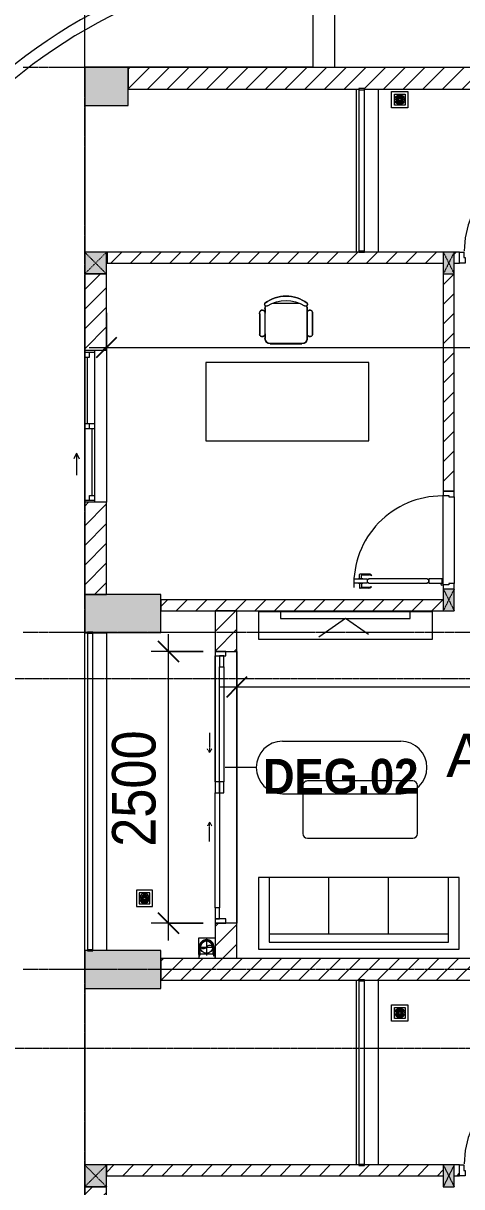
# Model space of a CAD drawing. Header units: millimetres. Extents: x 962 to 241049, y -15958 to 84407.
# Drawn here: x 96266 to 100302, y 67937 to 78644 of the extents above; entities that cross this region are included whole.
import ezdxf

# ---------------------------------------------------------------- set-up
doc = ezdxf.new("R2010")
doc.units = ezdxf.units.MM
for name, pattern in [('Dash', [6, 3, -3]), ('Dash Dot 3_16_', [7.9375, 4.7625, -1.5875, 0, -1.5875]), ('Grid Line', [22.225, 12.7, -3.175, 3.175, -3.175]), ('IMPORT-CENTER _3_', [10.16, 6.35, -1.27, 1.27, -1.27])]:
    doc.linetypes.add(name, pattern=pattern)
for name, color, linetype, lineweight in [('0-1', 7, 'Continuous', 5), ('A-ANNO-DIMS', 211, 'Continuous', 9), ('A-ANNO-DIMS-160', 211, 'Continuous', 9), ('A-AREA-IDEN', 2, 'Continuous', 9), ('A-DETL-GENF-1', 9, 'Continuous', 9), ('A-DOOR', 31, 'Continuous', 9), ('A-DOOR-1', 254, 'Continuous', 9), ('A-DOOR-2', 9, 'Continuous', 9), ('A-DOOR-FRAM', 31, 'Continuous', 9), ('A-DOOR-HDLN', 31, 'Dash', 9), ('A-DOOR-IDEN', 31, 'Continuous', 9), ('A-FLOR', 192, 'Continuous', 9), ('A-FLOR-1', 250, 'Continuous', 9), ('A-FLOR-2', 9, 'Continuous', 9), ('A-FLOR-HRAL', 11, 'Continuous', 9), ('A-FLOR-HRAL-1', 254, 'Continuous', 9), ('A-FLOR-HRAL-2', 9, 'Continuous', 9), ('A-GLAZ', 151, 'Continuous', 9), ('A-WALL', 113, 'Continuous', 9), ('A-WALL-1', 253, 'Continuous', 18), ('A-WALL-2', 9, 'Continuous', 9), ('A-WALL-3', 113, 'Continuous', 18), ('A-WALL-PATT-1', 10, 'Continuous', 9), ('A-WALL-PATT-2', 111, 'Continuous', 9), ('G-ANNO-SYMB-1', 111, 'Dash Dot 3_16_', 18), ('G-IMPT', 8, 'Continuous', 9), ('G-IMPT-2', 8, 'IMPORT-CENTER _3_', 9), ('I-FURN', 30, 'Continuous', 9), ('I-FURN-1', 254, 'Continuous', 9), ('M-EQPM', 50, 'Continuous', 9), ('S-COLS', 52, 'Continuous', 9), ('S-COLS-1', 52, 'Continuous', 5), ('S-COLS-2', 7, 'Continuous', 18), ('S-COLS-4', 254, 'Continuous', 9), ('S-COLS-5', 253, 'Continuous', 18), ('S-COLS-6', 52, 'Continuous', 18), ('S-COLS-7', 52, 'Dash', 9), ('S-COLS-HDLN', 52, 'Dash', 9), ('S-COLS-HDLN-1', 9, 'Dash', 9), ('S-GRID-1', 1, 'Grid Line', 9)]:
    doc.layers.add(name, color=color, linetype=linetype, lineweight=lineweight)
doc.styles.add('Arial_11', font='arial_0.ttf', dxfattribs={"height": 400})
doc.styles.add('Arial_B_5', font='arialbd_0.ttf', dxfattribs={"width": 0.9, "height": 320})
doc.styles.add('UTM Avo', font='UTM Avo.ttf', dxfattribs={"width": 0.9, "height": 400})
doc.dimstyles.new('1_Dim_chi_tiet_2_5', dxfattribs={"dimscale": 304.8, "dimtxt": 399.720379, "dimasz": 0.629921, "dimexe": 0.524934, "dimexo": 0.0625, "dimgap": 0.052493, "dimtad": 1, "dimdec": 0, "dimrnd": 5, "dimzin": 0, "dimdsep": 46, "dimtxsty": 'UTM Avo', "dimblk1": 'OBLIQUE', "dimblk2": 'OBLIQUE', "dimsah": 1, "dimcen": 0.09, "dimdle": 0.524934, "dimazin": 0, "dimtfac": 1, "dimtdec": 4, "dimtix": 1, "dimtmove": 0, "dimatfit": 3, "dimfxl": 1.049869, "dimfxlon": 1, "dimtvp": 1, "dimtolj": 1, "dimtzin": 0, "dimarcsym": 2})
doc.dimstyles.new('1_Dim_chi_tiet_2_5_1', dxfattribs={"dimscale": 304.8, "dimtxt": 399.720379, "dimasz": 0.629921, "dimexe": 0.524934, "dimexo": 0.0625, "dimgap": 0.052493, "dimtad": 1, "dimdec": 0, "dimrnd": 5, "dimzin": 0, "dimdsep": 46, "dimtxsty": 'UTM Avo', "dimblk1": 'OBLIQUE', "dimblk2": 'OBLIQUE', "dimsah": 1, "dimcen": 0.09, "dimdle": 0.524934, "dimazin": 0, "dimtfac": 1, "dimtdec": 4, "dimtix": 1, "dimtmove": 0, "dimatfit": 3, "dimfxl": 1.049869, "dimfxlon": 1, "dimtvp": 1, "dimtolj": 1, "dimtzin": 0, "dimarcsym": 2})
pattern_1 = [(45, (0, 0), (-90.50967, 90.50967), [])]
pattern_2 = [(45, (63179.03, 0), (-90.50967, 90.50967), [])]

# ---------------------------------------------------------------- blocks, each defined once
blk = doc.blocks.new('NCV_TKTC_KET CAU_rvt-1-TKCS_MB TẦNG 1')
at = {"layer": 'S-COLS-1'}
for points in [[(34053, 77887), (34053, 78237), (33653, 78237), (33653, 77887)], [(33728, 73037), (34353, 73037), (34353, 73387), (33653, 73387), (33653, 73037), (33678, 73037), (33678, 73040), (33728, 73040)], [(34353, 69762), (34353, 70112), (33728, 70112), (33728, 70107), (33678, 70107), (33678, 70112), (33653, 70112), (33653, 69762), (33728, 69762)]]:
    blk.add_hatch(color=256, dxfattribs=at).paths.add_polyline_path(points)
at = {"layer": 'A-FLOR-1'}
for p, q in [((33653, 77887), (33653, 76537)), ((33858, 76537), (33853, 76537)), ((33653, 69762), (33653, 68137))]:
    blk.add_line(p, q, dxfattribs=at)
at = {"layer": 'S-COLS-2'}
for p, q in [((33653, 78237), (33653, 77887)), ((34053, 78237), (33653, 78237)), ((34053, 77887), (34053, 78237)), ((33653, 77887), (34053, 77887)), ((34353, 73387), (33653, 73387)), ((33653, 73387), (33653, 73037)), ((34353, 73037), (34353, 73387)), ((33653, 73037), (33678, 73037)), ((33728, 73037), (34353, 73037)), ((33653, 70112), (33653, 69762)), ((33678, 70112), (33653, 70112)), ((34353, 70112), (33728, 70112)), ((34353, 69762), (34353, 70112)), ((33653, 69762), (34353, 69762))]:
    blk.add_line(p, q, dxfattribs=at)
blk = doc.blocks.new('Railing - 50 x 10mm-457210-TKCS_MB TẦNG 1')
at = {"layer": 'A-FLOR-HRAL-2'}
for p, q in [((25, 5), (-25, 5)), ((-25, 5), (-25, -5)), ((25, -5), (25, 5)), ((-25, -5), (25, -5))]:
    blk.add_line(p, q, dxfattribs=at)
blk = doc.blocks.new('Railing - Railing-850823-TKCS_MB TẦNG 1')
at = {"layer": 'A-FLOR-HRAL-2'}
for p, q in [((13269, 60570), (13269, 58881)), ((13319, 58881), (13319, 60570))]:
    blk.add_line(p, q, dxfattribs=at)
for p in [(13294, 60575), (13294, 58876)]:
    blk.add_blockref('Railing - 50 x 10mm-457210-TKCS_MB TẦNG 1', p)
blk = doc.blocks.new('DOOR_CW_01 CANH MO-PANEL KINH - DIG_01-900x2200-CỬA NHÔM KÍNH-400860-TKCS_MB TẦNG 1')
at = {"layer": 'A-DETL-GENF-1'}
for p, q in [((-397, -182), (-397, -62)), ((-397, -62), (-357, -62)), ((-357, -62), (-357, -182)), ((-357, -182), (-397, -182)), ((-397, -196), (-391, -196)), ((-397, -738), (-397, -196)), ((-391, -196), (-391, -182)), ((-391, -182), (-363, -182)), ((-363, -182), (-363, -196)), ((-357, -196), (-363, -196)), ((-357, -196), (-357, -738)), ((-442, -737), (-442, -816)), ((-434, -711), (-427, -716)), ((-434, -800), (-434, -737)), ((-397, -738), (-391, -738)), ((-391, -752), (-391, -738)), ((-357, -738), (-363, -738)), ((-363, -738), (-363, -752)), ((-320, -711), (-327, -716)), ((-320, -800), (-320, -737)), ((-312, -737), (-312, -816)), ((-399, -820), (-438, -820)), ((-399, -804), (-430, -804)), ((-399, -792), (-399, -832)), ((-397, -792), (-399, -792)), ((-399, -832), (-397, -832)), ((-357, -752), (-397, -752)), ((-397, -752), (-397, -872)), ((-397, -792), (-397, -832)), ((-363, -752), (-391, -752)), ((-357, -872), (-357, -752)), ((-357, -792), (-357, -832)), ((-357, -792), (-355, -792)), ((-355, -832), (-357, -832)), ((-355, -792), (-355, -832)), ((-355, -804), (-324, -804)), ((-355, -820), (-316, -820)), ((-397, -872), (-357, -872))]:
    blk.add_line(p, q, dxfattribs=at)
blk.add_circle((-407, -60), 10, dxfattribs=at)
for centre, radius, start, end in [((-407, -60), 814, 268, 0), ((-397, -737), 45, 145, 180), ((-397, -737), 37, 145, 180), ((-357, -737), 37, 0, 35), ((-357, -737), 45, 360, 35), ((-438, -816), 4, 180, 270), ((-430, -800), 4, 180, 270), ((-324, -800), 4, 270, 0), ((-316, -816), 4, 270, 0)]:
    blk.add_arc(centre, radius, start, end, dxfattribs=at)
at = {"layer": 'A-DOOR-2'}
for p, q in [((-450, -50), (-450, 50)), ((-450, 50), (-400, 50)), ((-400, 50), (-400, 0)), ((400, 0), (400, 50)), ((400, 50), (450, 50)), ((450, 50), (450, -50)), ((-410, -50), (-450, -50)), ((-410, 0), (-410, -50)), ((-400, 0), (-410, 0)), ((-407, -50), (-382, -50)), ((410, 0), (400, 0)), ((410, -50), (410, 0)), ((450, -50), (410, -50))]:
    blk.add_line(p, q, dxfattribs=at)
blk = doc.blocks.new('G1_SOF - BO TRU - 100x200-745959-TKCS_MB TẦNG 1')
at = {"layer": 'S-COLS'}
blk.add_hatch(color=256, dxfattribs=at).paths.add_polyline_path([(50, -100), (50, 100), (-50, 100), (-50, -100)])
at = {"layer": 'S-COLS-5'}
for p, q in [((50, 100), (-50, 100)), ((-50, 100), (-50, -100)), ((50, -100), (50, 100)), ((-50, -100), (50, -100))]:
    blk.add_line(p, q, dxfattribs=at)
at = {"layer": 'S-COLS-HDLN-1'}
for p, q in [((50, 100), (-50, -100)), ((-50, 100), (50, -100))]:
    blk.add_line(p, q, dxfattribs=at)
blk = doc.blocks.new('DOOR_CW_01 CANH MO-PANEL KINH - DIW_01-900x2200-CỬA GỖ VÂN LAMINATE-V24-TKCS_MB TẦNG 1')
at = {"layer": 'A-DETL-GENF-1'}
for p, q in [((-397, 872), (-357, 872)), ((-397, 752), (-397, 872)), ((-357, 872), (-357, 752)), ((-442, 737), (-442, 816)), ((-399, 820), (-438, 820)), ((-434, 800), (-434, 737)), ((-399, 804), (-430, 804)), ((-399, 832), (-397, 832)), ((-399, 792), (-399, 832)), ((-397, 792), (-399, 792)), ((-397, 792), (-397, 832)), ((-357, 752), (-397, 752)), ((-363, 752), (-391, 752)), ((-391, 752), (-391, 738)), ((-363, 738), (-363, 752)), ((-357, 792), (-357, 832)), ((-355, 832), (-357, 832)), ((-357, 792), (-355, 792)), ((-355, 792), (-355, 832)), ((-355, 820), (-316, 820)), ((-355, 804), (-324, 804)), ((-320, 800), (-320, 737)), ((-312, 737), (-312, 816)), ((-434, 711), (-427, 716)), ((-397, 738), (-391, 738)), ((-397, 738), (-397, 196)), ((-357, 738), (-363, 738)), ((-357, 196), (-357, 738)), ((-320, 711), (-327, 716)), ((-397, 196), (-391, 196)), ((-357, 182), (-397, 182)), ((-397, 182), (-397, 62)), ((-391, 196), (-391, 182)), ((-391, 182), (-363, 182)), ((-357, 196), (-363, 196)), ((-363, 182), (-363, 196)), ((-357, 62), (-357, 182)), ((-397, 62), (-357, 62))]:
    blk.add_line(p, q, dxfattribs=at)
blk.add_circle((-407, 60), 10, dxfattribs=at)
for centre, radius, start, end in [((-407, 60), 814, 360, 92), ((-438, 816), 4, 90, 180), ((-430, 800), 4, 90, 180), ((-324, 800), 4, 360, 90), ((-316, 816), 4, 0, 90), ((-397, 737), 45, 180, 215), ((-397, 737), 37, 180, 215), ((-357, 737), 37, 325, 0), ((-357, 737), 45, 325, 0)]:
    blk.add_arc(centre, radius, start, end, dxfattribs=at)
at = {"layer": 'A-DOOR-2'}
for p, q in [((-410, 50), (-450, 50)), ((-410, 0), (-410, 50)), ((-400, 0), (-410, 0)), ((-407, 50), (-382, 50)), ((-400, -50), (-400, 0)), ((410, 0), (400, 0)), ((400, 0), (400, -50)), ((450, 50), (410, 50)), ((410, 50), (410, 0)), ((450, -50), (450, 50)), ((-450, -50), (-400, -50)), ((400, -50), (450, -50))]:
    blk.add_line(p, q, dxfattribs=at)
blk = doc.blocks.new('BAN LV A - BAN LV A_dwg_ban hoc2-348006-TKCS_MB TẦNG 1')
at = {"layer": 'I-FURN'}
for p, q in [((146, 437), (-146, 437)), ((-243, 354), (-243, 162)), ((-194, 389), (-194, 113)), ((194, 113), (194, 389)), ((194, 351), (194, 151)), ((244, 162), (244, 354)), ((-121, 65), (121, 65))]:
    blk.add_line(p, q, dxfattribs=at)
at = {"layer": 'I-FURN', "flags": 128}
blk.add_lwpolyline([(-738, 611), (-738, 1331), (-155, 1331), (762, 1331), (762, 611)], close=True, dxfattribs=at)
at = {"layer": 'I-FURN'}
for centre, radius, start, end in [((-146, 389), 48.6, 90, 180), ((146, 389), 48.6, 360, 90), ((-219, 347), 25.3, 343.7398, 163.7398), ((219, 347), 25.3, 16.2602, 170.7054), ((-219, 155), 25.3, 163.7398, 16.2602), ((-146, 113), 48.6, 180, 207.5844), ((146, 113), 48.6, 332.4156, 0), ((219, 155), 25.3, 189.2946, 16.2602), ((-180, 75), 17.8, 57.9726, 216.6901), ((0, 324), 324, 233.1301, 306.8699), ((0, 359), 318, 237.5758, 302.4242), ((180, 75), 17.8, 323.3099, 122.0274)]:
    blk.add_arc(centre, radius, start, end, dxfattribs=at)
blk = doc.blocks.new('BAN LV A - BAN LV A_dwg-348005-TKCS_MB TẦNG 1')
at = {"extrusion": (0, 0, -1), "zscale": -1, "rotation": 180}
blk.add_blockref('BAN LV A - BAN LV A_dwg_ban hoc2-348006-TKCS_MB TẦNG 1', (-729, 1384), dxfattribs=at)
blk = doc.blocks.new('BAN LV A - BAN LV A-348231-TKCS_MB TẦNG 1')
at = {"layer": 'I-FURN-1'}
for p, q in [((486, 1222), (486, 1029)), ((535, 1270), (535, 1236)), ((923, 1233), (923, 1270)), ((973, 1029), (973, 1222)), ((535, 1029), (535, 995)), ((923, 995), (923, 1032)), ((583, 946), (875, 946)), ((1491, 773), (-9, 773)), ((-9, 773), (-9, 53)), ((1491, 53), (1491, 773)), ((-9, 53), (1491, 53))]:
    blk.add_line(p, q, dxfattribs=at)
for centre, radius, start, end in [((549, 1308), 17.8, 143.3099, 240.596), ((729, 1060), 324, 53.1301, 126.8699), ((583, 1270), 48.6, 152.4156, 180), ((909, 1308), 17.8, 299.404, 36.6901), ((875, 1270), 48.6, 360, 27.5844), ((510, 1229), 25.3, 16.2602, 196.2602), ((948, 1229), 25.3, 343.7398, 170.7054), ((510, 1036), 25.3, 196.2602, 343.7398), ((583, 995), 48.6, 180, 270), ((875, 995), 48.6, 270, 360), ((948, 1036), 25.3, 189.2946, 343.7398)]:
    blk.add_arc(centre, radius, start, end, dxfattribs=at)
blk.add_blockref('BAN LV A - BAN LV A_dwg-348005-TKCS_MB TẦNG 1', (0, 0))
blk = doc.blocks.new('Railing - Railing-987307-TKCS_MB TẦNG 1')
at = {"layer": 'A-FLOR-HRAL-2'}
for p, q in [((13269, 68771), (13269, 67286)), ((13319, 67286), (13319, 68771))]:
    blk.add_line(p, q, dxfattribs=at)
for p in [(13294, 68776), (13294, 67281)]:
    blk.add_blockref('Railing - 50 x 10mm-457210-TKCS_MB TẦNG 1', p)
blk = doc.blocks.new('LOBBY_SOFA_1 - LOBBY_SOFA_1-850634-TKCS_MB TẦNG 1')
at = {"layer": 'I-FURN'}
for p, q in [((-2556, 0), (-2556, -660)), ((-708, 0), (-2556, 0)), ((-708, -660), (-708, 0)), ((-2457, -66), (-2457, -660)), ((-807, -66), (-2457, -66)), ((-807, -660), (-807, -66)), ((-3128, -194), (-2688, -194)), ((-3128, -634), (-3128, -194)), ((-2688, -194), (-2688, -634)), ((-807, -143), (-2457, -143)), ((-1907, -143), (-1907, -660)), ((-1357, -143), (-1357, -660)), ((-2915, -269), (-2915, -401)), ((-2937, -423), (-3069, -423)), ((-2915, -357), (-2981, -423)), ((-2981, -423), (-2915, -489)), ((-2849, -423), (-2915, -357)), ((-2915, -489), (-2849, -423)), ((-2893, -423), (-2761, -423)), ((-2915, -445), (-2915, -577)), ((-2688, -634), (-3128, -634)), ((-2556, -660), (-708, -660)), ((-2172, -1065), (-2172, -1505)), ((-1160, -1021), (-2128, -1021)), ((-1116, -1505), (-1116, -1065)), ((-2128, -1549), (-1160, -1549))]:
    blk.add_line(p, q, dxfattribs=at)
for radius in [154, 22]:
    blk.add_circle((-2915, -423), radius, dxfattribs=at)
for centre, start, end in [((-2128, -1065), 90, 180), ((-1160, -1065), 0, 90), ((-2128, -1505), 180, 270), ((-1160, -1505), 270, 0)]:
    blk.add_arc(centre, 44, start, end, dxfattribs=at)
at = {"layer": 'I-FURN-1'}
for p, q in [((-708, 0), (-2556, 0)), ((-2556, 0), (-2556, -660)), ((-708, -660), (-708, 0)), ((-2688, -194), (-3128, -194)), ((-3128, -194), (-3128, -634)), ((-2688, -634), (-2688, -194)), ((-3128, -634), (-2688, -634)), ((-2556, -660), (-708, -660)), ((-2172, -1065), (-2172, -1505)), ((-1160, -1021), (-2128, -1021)), ((-1116, -1505), (-1116, -1065)), ((-2128, -1549), (-1160, -1549))]:
    blk.add_line(p, q, dxfattribs=at)
for centre, start, end in [((-2128, -1065), 90, 180), ((-1160, -1065), 0, 90), ((-2128, -1505), 180, 270), ((-1160, -1505), 270, 0)]:
    blk.add_arc(centre, 44, start, end, dxfattribs=at)
blk = doc.blocks.new('RES_BAN AN - RES_BAN AN-850638-TKCS_MB TẦNG 1')
at = {"layer": 'I-FURN-1'}
for p, q in [((1600, 0), (0, 0)), ((0, 0), (0, -250)), ((1600, -250), (1600, 0)), ((0, -250), (1600, -250))]:
    blk.add_line(p, q, dxfattribs=at)
blk = doc.blocks.new('KE TIVI-2 - KE TIVI-2-842843-TKCS_MB TẦNG 1')
at = {"layer": 'I-FURN-1'}
for p, q in [((-596, 0), (-596, -60)), ((596, 0), (-596, 0)), ((-596, -60), (596, -60)), ((0, -60), (-246, -232)), ((213, -209), (0, -60)), ((596, -60), (596, 0))]:
    blk.add_line(p, q, dxfattribs=at)
blk = doc.blocks.new('NCV_TKTC_TANG 1_rvt-1-TKCS_MB TẦNG 1')
at = {"layer": 'A-WALL-PATT-1'}
h = blk.add_hatch(dxfattribs=at)
h.set_pattern_fill('FP_1', color=256, style=0, pattern_type=2)
h.set_pattern_definition(pattern_1)
h.paths.add_polyline_path([(36953, 76437), (36953, 76537), (33858, 76537), (33858, 76437), (36771, 76437)])
h = blk.add_hatch(dxfattribs=at)
h.set_pattern_fill('FP_1', color=256, style=0, pattern_type=2)
h.set_pattern_definition(pattern_1)
h.paths.add_polyline_path([(38003, 76437), (38053, 76437), (38053, 76537), (38003, 76537), (38003, 76525)])
h.paths.add_polyline_path([(37053, 76437), (37103, 76437), (37103, 76537), (37053, 76537), (37053, 76525)])
h = blk.add_hatch(dxfattribs=at)
h.set_pattern_fill('FP_1', color=256, style=0, pattern_type=2)
h.set_pattern_definition(pattern_1)
h.paths.add_polyline_path([(37053, 74337), (37053, 76337), (36953, 76337), (36953, 74337)])
h = blk.add_hatch(dxfattribs=at)
h.set_pattern_fill('FP_1', color=256, style=0, pattern_type=2)
h.set_pattern_definition(pattern_1)
h.paths.add_polyline_path([(36953, 73237), (36953, 73337), (34353, 73337), (34353, 73237), (36771, 73237)])
h = blk.add_hatch(dxfattribs=at)
h.set_pattern_fill('FP_1', color=256, style=0, pattern_type=2)
h.set_pattern_definition(pattern_1)
h.paths.add_polyline_path([(36953, 68037), (36953, 68137), (36228, 68137), (36228, 68131), (36178, 68131), (36178, 68137), (33853, 68137), (33853, 68037), (36771, 68037)])
h = blk.add_hatch(dxfattribs=at)
h.set_pattern_fill('FP_1', color=256, style=0, pattern_type=2)
h.set_pattern_definition(pattern_1)
h.paths.add_polyline_path([(38053, 68037), (38053, 68137), (38003, 68137), (38003, 68037)])
h.paths.add_polyline_path([(37103, 68037), (37103, 68137), (37053, 68136), (37053, 68037)])
at = {"layer": 'A-FLOR-2'}
for p, q in [((33858, 76437), (33853, 76437)), ((36953, 73477), (36953, 74297)), ((37053, 74287), (37053, 73487)), ((34853, 72822), (34853, 71662)), ((35053, 72860), (34953, 72860)), ((35053, 72862), (35053, 70362)), ((35053, 70362), (35053, 72860))]:
    blk.add_line(p, q, dxfattribs=at)
at = {"layer": 'A-WALL-1'}
for p, q in [((36178, 76537), (33858, 76537)), ((33858, 76537), (33858, 76437)), ((36953, 76537), (36228, 76537)), ((37103, 76537), (37053, 76537)), ((37103, 76437), (37103, 76537)), ((33858, 76437), (36953, 76437)), ((37053, 76437), (37103, 76437)), ((36953, 76337), (36953, 74337)), ((37053, 74337), (37053, 76337)), ((36953, 74337), (37053, 74337)), ((36953, 73337), (34353, 73337)), ((34353, 73337), (34353, 73237)), ((34353, 73237), (36953, 73237)), ((36178, 68137), (33853, 68137)), ((33853, 68137), (33853, 68037)), ((36953, 68137), (36228, 68137)), ((37103, 68137), (37053, 68137)), ((37103, 68037), (37103, 68137)), ((33853, 68037), (36953, 68037)), ((37053, 68037), (37103, 68037))]:
    blk.add_line(p, q, dxfattribs=at)
at = {"layer": 'A-WALL-2'}
for p, q in [((36153, 76537), (36153, 78037)), ((36353, 78037), (36353, 76537)), ((36953, 73477), (36953, 74297)), ((37053, 74287), (37053, 73487)), ((36153, 68137), (36153, 69837)), ((36353, 69837), (36353, 68137))]:
    blk.add_line(p, q, dxfattribs=at)
at = {"layer": 'A-DOOR-1'}
for name, p, rotation in [('DOOR_CW_01 CANH MO-PANEL KINH - DIG_01-900x2200-CỬA NHÔM KÍNH-400860-TKCS_MB TẦNG 1', (37553, 76487), 180), ('DOOR_CW_01 CANH MO-PANEL KINH - DIW_01-900x2200-CỬA GỖ VÂN LAMINATE-V24-TKCS_MB TẦNG 1', (37003, 73887), 89.9999999999992), ('DOOR_CW_01 CANH MO-PANEL KINH - DIG_01-900x2200-CỬA NHÔM KÍNH-400860-TKCS_MB TẦNG 1', (37553, 68087), 180)]:
    blk.add_blockref(name, p, dxfattribs=dict(at, rotation=rotation))
at = {"layer": 'A-FLOR-HRAL-1'}
for name in ['Railing - Railing-987307-TKCS_MB TẦNG 1', 'Railing - Railing-850823-TKCS_MB TẦNG 1']:
    blk.add_blockref(name, (22908, 9261), dxfattribs=at)
at = {"layer": 'I-FURN-1'}
for name, p in [('BAN LV A - BAN LV A-348231-TKCS_MB TẦNG 1', (34777, 74749)), ('RES_BAN AN - RES_BAN AN-850638-TKCS_MB TẦNG 1', (35252, 73227)), ('KE TIVI-2 - KE TIVI-2-842843-TKCS_MB TẦNG 1', (36052, 73227))]:
    blk.add_blockref(name, p, dxfattribs=at)
at = {"layer": 'I-FURN-1', "rotation": 180}
blk.add_blockref('LOBBY_SOFA_1 - LOBBY_SOFA_1-850634-TKCS_MB TẦNG 1', (34543, 70122), dxfattribs=at)
at = {"layer": 'S-COLS-4'}
for p in [(37003, 76437), (37003, 73337), (37003, 68037)]:
    blk.add_blockref('G1_SOF - BO TRU - 100x200-745959-TKCS_MB TẦNG 1', p, dxfattribs=at)
blk = doc.blocks.new('1_FAMILY RVT - W01-WxH 1400x1400xmm-411185-TKCS_MB TẦNG 1')
at = {"layer": 'A-GLAZ'}
for p, q in [((-700, 103.81), (700, 103.81)), ((-700, -96.19), (-700, 103.81)), ((700, 103.81), (700, -96.19)), ((-700, -7.29), (-680.95, -7.29)), ((700, -96.19), (-700, -96.19)), ((-700, -96.19), (-636.5, -96.19)), ((-680.95, -7.29), (-22.225, -7.29)), ((-680.95, -96.19), (-680.95, -7.29)), ((-636.5, -51.74), (-680.95, -51.74)), ((-636.5, -96.19), (-636.5, -51.74)), ((-636.5, -73.965), (-22.225, -73.965)), ((-636.5, -96.19), (-22.225, -96.19)), ((-22.225, -7.29), (22.225, -7.29)), ((-22.225, -7.29), (-22.225, -96.19)), ((22.225, -51.74), (-22.225, -51.74)), ((-22.225, -96.19), (22.225, -96.19)), ((22.225, -7.29), (636.5, -7.29)), ((22.225, -96.19), (22.225, -7.29)), ((22.225, -29.515), (636.5, -29.515)), ((22.225, -96.19), (680.95, -96.19)), ((636.5, -7.29), (700, -7.29)), ((636.5, -51.74), (636.5, -7.29)), ((680.95, -51.74), (636.5, -51.74)), ((680.95, -96.19), (680.95, -7.29)), ((680.95, -96.19), (700, -96.19)), ((248.4, -172.39), (299.2, -146.99)), ((248.4, -172.39), (299.2, -197.79)), ((248.4, -172.39), (451.6, -172.39))]:
    blk.add_line(p, q, dxfattribs=at)
blk = doc.blocks.new('Railing - 50 x 10mm-1251311-TKCS_MB TẦNG 1')
at = {"layer": 'A-FLOR-HRAL'}
for p, q in [((25, 5), (-25, 5)), ((-25, 5), (-25, -5)), ((25, -5), (25, 5)), ((-25, -5), (25, -5))]:
    blk.add_line(p, q, dxfattribs=at)
blk = doc.blocks.new('Railing - Railing-1598235-TKCS_MB TẦNG 1')
at = {"layer": 'A-FLOR-HRAL'}
for p, q in [((33678, 73030), (33678, 70117)), ((33728, 70117), (33728, 73030))]:
    blk.add_line(p, q, dxfattribs=at)
for p in [(33703, 73035), (33703, 70112)]:
    blk.add_blockref('Railing - 50 x 10mm-1251311-TKCS_MB TẦNG 1', p)
blk = doc.blocks.new('TKTC_XREF_251221_MB TANG 1 - TKTC_XREF_260130_MB TANG 1_dwg_THU NUOC - THU NUOC-444531-TKCS_MB TẦNG 1-4202120-TKCS_MB TẦNG 1')
at = {"layer": 'M-EQPM'}
for p, q in [((-23, 11), (41, 11)), ((41, 5), (-23, 5)), ((-11, 23), (28, 23)), ((28, 17), (-11, 17)), ((-1, 36), (19, 36)), ((19, 30), (-1, 30)), ((-23, -14), (41, -14)), ((41, -20), (-23, -20)), ((-11, -26), (28, -26)), ((28, -32), (-11, -32)), ((-1, -38), (19, -38)), ((19, -44), (-1, -44))]:
    blk.add_line(p, q, dxfattribs=at)
at = {"layer": 'M-EQPM', "flags": 128}
for points in [[(84, -79), (84, 71), (-66, 71), (-66, -79)], [(59, -54), (59, 46), (-41, 46), (-41, -54)]]:
    blk.add_lwpolyline(points, close=True, dxfattribs=at)
for points in [[(-23, -1), (1, -1), (1, -7), (-23, -7)], [(41, -7), (17, -7), (17, -1), (41, -1)]]:
    blk.add_lwpolyline(points, dxfattribs=at)
at = {"layer": 'M-EQPM'}
for centre, radius, start, end in [((9, -4), 45, 360, 180), ((9, -4), 45, 360, 180), ((-23, 8), 3, 90, 270), ((-11, 20), 3, 90, 270), ((-1, 33), 3, 90, 270), ((19, 33), 3, 270, 90), ((28, 20), 3, 270, 90), ((41, 8), 3, 270, 90), ((9, -4), 45, 180, 360), ((9, -4), 45, 180, 360), ((-23, -4), 3, 90, 270), ((-23, -17), 3, 90, 270), ((-11, -29), 3, 90, 270), ((-1, -41), 3, 90, 270), ((19, -41), 3, 270, 90), ((28, -29), 3, 270, 90), ((41, -4), 3, 270, 90), ((41, -17), 3, 270, 90)]:
    blk.add_arc(centre, radius, start, end, dxfattribs=at)
blk = doc.blocks.new('TKTC_XREF_251221_MB TANG 1 - TKTC_XREF_260130_MB TANG 1_dwg_THU NUOC - THU NUOC-444531-TKCS_MB TẦNG 1-4202124-TKCS_MB TẦNG 1')
at = {"layer": 'M-EQPM'}
for p, q in [((-23, 11), (41, 11)), ((41, 5), (-23, 5)), ((-11, 23), (28, 23)), ((28, 17), (-11, 17)), ((-1, 36), (19, 36)), ((19, 30), (-1, 30)), ((-23, -14), (41, -14)), ((41, -20), (-23, -20)), ((-11, -26), (28, -26)), ((28, -32), (-11, -32)), ((-1, -38), (19, -38)), ((19, -44), (-1, -44))]:
    blk.add_line(p, q, dxfattribs=at)
at = {"layer": 'M-EQPM', "flags": 128}
for points in [[(84, -79), (84, 71), (-66, 71), (-66, -79)], [(59, -54), (59, 46), (-41, 46), (-41, -54)]]:
    blk.add_lwpolyline(points, close=True, dxfattribs=at)
for points in [[(-23, -1), (1, -1), (1, -7), (-23, -7)], [(41, -7), (17, -7), (17, -1), (41, -1)]]:
    blk.add_lwpolyline(points, dxfattribs=at)
at = {"layer": 'M-EQPM'}
for centre, radius, start, end in [((9, -4), 45, 360, 180), ((9, -4), 45, 360, 180), ((-23, 8), 3, 90, 270), ((-11, 20), 3, 90, 270), ((-1, 33), 3, 90, 270), ((19, 33), 3, 270, 90), ((28, 20), 3, 270, 90), ((41, 8), 3, 270, 90), ((9, -4), 45, 180, 360), ((9, -4), 45, 180, 360), ((-23, -4), 3, 90, 270), ((-23, -17), 3, 90, 270), ((-11, -29), 3, 90, 270), ((-1, -41), 3, 90, 270), ((19, -41), 3, 270, 90), ((28, -29), 3, 270, 90), ((41, -4), 3, 270, 90), ((41, -17), 3, 270, 90)]:
    blk.add_arc(centre, radius, start, end, dxfattribs=at)
blk = doc.blocks.new('TKTC_XREF_251221_MB TANG 1 - TKTC_XREF_260130_MB TANG 1_dwg_CUM U_DN100-4202112-TKCS_MB TẦNG 1')
at = {"layer": 'G-IMPT'}
blk.add_hatch(color=256, dxfattribs=at).paths.add_polyline_path([(0, 61), (0, 57), (15, 55), (28, 49), (40, 40), (49, 28), (55, 15), (57, 0), (55, -15), (49, -29), (40, -40), (28, -49), (15, -55), (0, -57), (0, -61), (16, -59), (30, -53), (43, -43), (53, -31), (60, -10), (61, 0), (59, 16), (53, 30), (43, 43), (30, 53), (16, 59)])
for p, q in [((-79, 67), (-79, 63)), ((-77, 67), (-77, 63)), ((-75, 67), (-75, 63)), ((-73, 69), (-73, 61)), ((-67, 68), (-72, 68)), ((-67, 62), (-72, 62)), ((-65, 69), (0, 69)), ((-79, -63), (-79, -67)), ((-77, -63), (-77, -67)), ((-75, -63), (-75, -67)), ((-73, -61), (-73, -69)), ((-67, -62), (-72, -62)), ((-67, -68), (-72, -68)), ((-65, -69), (0, -69))]:
    blk.add_line(p, q, dxfattribs=at)
at = {"layer": 'G-IMPT', "flags": 128}
for points in [[(-73, 68), (-78, 68), (-78, 62), (-73, 62)], [(-72, 59), (-67, 59), (-67, 71), (-72, 71)], [(-67, 71), (-67, 73), (-65, 73), (-65, 57), (-67, 57), (-67, 59)], [(-65, 61), (0, 61), (0, 57)], [(-73, -62), (-78, -62), (-78, -68), (-73, -68)], [(-72, -71), (-67, -71), (-67, -59), (-72, -59)], [(-67, -59), (-67, -57), (-65, -57), (-65, -73), (-67, -73), (-67, -71)], [(-65, -61), (0, -61), (0, -57)]]:
    blk.add_lwpolyline(points, dxfattribs=at)
at = {"layer": 'G-IMPT'}
for centre, radius, start, end in [((-78, 67), 0.96, 90, 180), ((-78, 63), 0.96, 180, 270), ((-71, 69), 1.56, 112.6199, 247.3801), ((-68, 65), 4.8, 143.1301, 216.8699), ((-71, 61), 1.56, 112.6199, 247.3801), ((0, 0), 69, 270, 90), ((0, 0), 61, 270, 90), ((0, 0), 57, 270, 90), ((-78, -63), 0.96, 90, 180), ((-78, -67), 0.96, 180, 270), ((-71, -61), 1.56, 112.6199, 247.3801), ((-68, -65), 4.8, 143.1301, 216.8699), ((-71, -69), 1.56, 112.6199, 247.3801)]:
    blk.add_arc(centre, radius, start, end, dxfattribs=at)
blk = doc.blocks.new('TKTC_XREF_251221_MB TANG 1 - TKTC_XREF_260130_MB TANG 1_dwg_$cc-4202125-TKCS_MB TẦNG 1')
at = {"layer": 'G-IMPT'}
blk.add_circle((0, 0), 0.5, dxfattribs=at)
for centre, radius, start, end in [((0, 0), 0.5, 90, 270), ((0.188, 0.25), 0.313, 126.8699, 233.1301), ((-0.188, -0.25), 0.313, 306.8699, 53.1301)]:
    blk.add_arc(centre, radius, start, end, dxfattribs=at)
at = {"layer": 'G-IMPT-2'}
for p, q in [((-0.673, 0), (0.673, 0)), ((0, -0.673), (0, 0.673))]:
    blk.add_line(p, q, dxfattribs=at)
blk = doc.blocks.new('TKTC_XREF_251221_MB TANG 1 - TKTC_XREF_260130_MB TANG 1_dwg-4202109-TKCS_MB TẦNG 1')
at = {"layer": 'G-IMPT'}
for p, q in [((-167399, -323108), (-169499, -323108)), ((-169499, -323460), (-169499, -324810)), ((-169499, -331585), (-169499, -333210))]:
    blk.add_line(p, q, dxfattribs=at)
at = {"layer": 'G-IMPT', "flags": 128}
blk.add_lwpolyline([(-168450, -331270), (-168450, -331120), (-168299, -331120), (-168299, -331270)], close=True, dxfattribs=at)
blk.add_lwpolyline([(-168299, -331310), (-168299, -331270), (-168450, -331270), (-168450, -331310)], dxfattribs=at)
at = {"extrusion": (0, 0, -1), "zscale": -1}
blk.add_blockref('TKTC_XREF_251221_MB TANG 1 - TKTC_XREF_260130_MB TANG 1_dwg_THU NUOC - THU NUOC-444531-TKCS_MB TẦNG 1-4202124-TKCS_MB TẦNG 1', (166590, -323402), dxfattribs=at)
blk.add_blockref('TKTC_XREF_251221_MB TANG 1 - TKTC_XREF_260130_MB TANG 1_dwg_THU NUOC - THU NUOC-444531-TKCS_MB TẦNG 1-4202120-TKCS_MB TẦNG 1', (-168958, -330752))
for name, p, xscale, yscale, zscale, rotation in [('TKTC_XREF_251221_MB TANG 1 - TKTC_XREF_260130_MB TANG 1_dwg_$cc-4202125-TKCS_MB TẦNG 1', (-168378, -331205), 113.7150000000073, 113.7150000000073, 113.7150000000073, 269.9990086637467), ('TKTC_XREF_251221_MB TANG 1 - TKTC_XREF_260130_MB TANG 1_dwg_CUM U_DN100-4202112-TKCS_MB TẦNG 1', (-168377, -331205), 0.9975000000000007, 0.9975000000000007, 0.9975000000000007, 90.00099133829464)]:
    blk.add_blockref(name, p, dxfattribs=dict(xscale=xscale, yscale=yscale, zscale=zscale, rotation=rotation))
at = {"extrusion": (0, 0, -1), "zscale": -1, "rotation": 180}
blk.add_blockref('TKTC_XREF_251221_MB TANG 1 - TKTC_XREF_260130_MB TANG 1_dwg_THU NUOC - THU NUOC-444531-TKCS_MB TẦNG 1-4202124-TKCS_MB TẦNG 1', (166608, -331816), dxfattribs=at)
blk = doc.blocks.new('TKTC_XREF_251221_MB TANG 1 - TKTC_XREF_251221_MB TANG 1-2038492-TKCS_MB TẦNG 1')
blk.add_blockref('TKTC_XREF_251221_MB TANG 1 - TKTC_XREF_260130_MB TANG 1_dwg-4202109-TKCS_MB TẦNG 1', (169499, 384110))
blk = doc.blocks.new('G1_SOF - BO TRU - 200x200-3050151-TKCS_MB TẦNG 1')
at = {"layer": 'S-COLS-HDLN'}
for p, q in [((-100, 100), (100, -100)), ((100, 100), (-100, -100))]:
    blk.add_line(p, q, dxfattribs=at)
blk = doc.blocks.new('DEG_02-DEG_03 - DEG_02-2500x2400mm-CỬA ĐI 02 CÁNH TRƯỢT-625766-TKCS_MB TẦNG 1')
at = {"layer": 'A-DOOR'}
for p, q in [((-1110, 100), (-1210, 100)), ((-1210, 100), (-1210, 60)), ((-1210, 60), (-1110, 60)), ((-1110, 60), (-1110, 100)), ((-1110, 100), (-50, 100)), ((-50, 60), (-1110, 60)), ((50, 100), (-50, 100)), ((-50, 100), (-50, 60)), ((50, 60), (-50, 60)), ((-50, 60), (-50, 20)), ((-50, 60), (50, 60)), ((-50, 20), (50, 20)), ((50, 60), (50, 100)), ((50, 20), (50, 60)), ((50, 60), (1110, 60)), ((1110, 20), (50, 20)), ((1210, 60), (1110, 60)), ((1110, 60), (1110, 20)), ((1110, 20), (1210, 20)), ((1210, 20), (1210, 60))]:
    blk.add_line(p, q, dxfattribs=at)
at = {"layer": 'A-DOOR-FRAM'}
for p, q in [((-1210, 100), (-1250, 100)), ((-1250, 100), (-1250, 0)), ((-1250, 0), (-1210, 0)), ((-1210, 0), (-1210, 100)), ((1250, 100), (1210, 100)), ((1210, 100), (1210, 0)), ((1210, 0), (1250, 0)), ((1250, 0), (1250, 100))]:
    blk.add_line(p, q, dxfattribs=at)
at = {"layer": 'A-DOOR-HDLN'}
for p, q in [((-500, 151), (-320, 151)), ((-320, 151), (-355, 171)), ((-320, 151), (-355, 131)), ((320, 151), (355, 171)), ((320, 151), (355, 131)), ((500, 151), (320, 151))]:
    blk.add_line(p, q, dxfattribs=at)
blk = doc.blocks.new('DIMBLOCK170-TKCS_MB TẦNG 1')
at = {"layer": 'A-ANNO-DIMS-160'}
for p, q in [((97032, 75980), (97032, 75500)), ((97032, 75660), (97032, 75980)), ((105632, 75980), (105632, 75500)), ((105632, 75660), (105632, 75980)), ((96872, 75660), (105792, 75660))]:
    blk.add_line(p, q, dxfattribs=at)
at = {"layer": 'A-ANNO-DIMS-160', "lineweight": 25}
for p, q in [((97032, 75660), (97128, 75756)), ((105632, 75660), (105728, 75756)), ((97032, 75660), (96936, 75564)), ((105632, 75660), (105536, 75564))]:
    blk.add_line(p, q, dxfattribs=at)
at = {"layer": 'A-ANNO-DIMS-160', "color": 0, "insert": (100784, 76180), "char_height": 400, "width": 1314.64, "attachment_point": 1, "line_spacing_factor": 1.110334, "style": 'UTM Avo'}
blk.add_mtext('8600', dxfattribs=at)
blk = doc.blocks.new('_Oblique')
at = {"color": 0, "linetype": 'ByBlock', "lineweight": -2}
blk.add_line((-0.5, -0.5), (0.5, 0.5), dxfattribs=at)
blk = doc.blocks.new('DIMBLOCK268-TKCS_MB TẦNG 1')
at = {"layer": 'A-ANNO-DIMS-160'}
for p, q in [((97603, 70202), (97603, 73022)), ((97923, 72862), (97443, 72862)), ((97603, 72862), (97923, 72862)), ((97923, 70362), (97443, 70362)), ((97603, 70362), (97923, 70362))]:
    blk.add_line(p, q, dxfattribs=at)
at = {"layer": 'A-ANNO-DIMS-160', "lineweight": 25}
for p, q in [((97603, 72862), (97507, 72958)), ((97603, 72862), (97699, 72766)), ((97603, 70362), (97507, 70458)), ((97603, 70362), (97699, 70266))]:
    blk.add_line(p, q, dxfattribs=at)
at = {"layer": 'A-ANNO-DIMS-160', "color": 0, "insert": (97083, 71065), "char_height": 400, "width": 1314.64, "attachment_point": 1, "rotation": 90, "line_spacing_factor": 1.110334, "style": 'UTM Avo'}
blk.add_mtext('2500', dxfattribs=at)
blk = doc.blocks.new('STN_Door Tag - STN_Door Tag-1788670-TKCS_MB TẦNG 1')
at = {"layer": 'A-DOOR-IDEN'}
for p, q in [((-3.37, 1.495), (3.431, 1.495)), ((-3.37, -1.524), (3.431, -1.524))]:
    blk.add_line(p, q, dxfattribs=at)
for centre, start, end in [((-3.37, -0.015), 90, 270), ((3.431, -0.015), 270, 90)]:
    blk.add_arc(centre, 1.509, start, end, dxfattribs=at)
blk = doc.blocks.new('DIMBLOCK363-TKCS_MB TẦNG 1')
at = {"layer": 'A-ANNO-DIMS-160'}
for p, q in [((97032, 67859), (97032, 67379)), ((97032, 67539), (97032, 67859)), ((105382, 67859), (105382, 67379)), ((105382, 67539), (105382, 67859)), ((96872, 67539), (105542, 67539))]:
    blk.add_line(p, q, dxfattribs=at)
at = {"layer": 'A-ANNO-DIMS-160', "lineweight": 25}
for p, q in [((97032, 67539), (97128, 67635)), ((105382, 67539), (105478, 67635)), ((97032, 67539), (96936, 67443)), ((105382, 67539), (105286, 67443))]:
    blk.add_line(p, q, dxfattribs=at)
at = {"layer": 'A-ANNO-DIMS-160', "color": 0, "insert": (100659, 68059), "char_height": 400, "width": 1314.64, "attachment_point": 1, "line_spacing_factor": 1.110334, "style": 'UTM Avo'}
blk.add_mtext('8350', dxfattribs=at)
blk = doc.blocks.new('DIMBLOCK364-TKCS_MB TẦNG 1')
at = {"layer": 'A-ANNO-DIMS-160'}
for p, q in [((98232, 72856), (98232, 72376)), ((98232, 72536), (98232, 72856)), ((105032, 72856), (105032, 72376)), ((105032, 72536), (105032, 72856)), ((98072, 72536), (105192, 72536))]:
    blk.add_line(p, q, dxfattribs=at)
at = {"layer": 'A-ANNO-DIMS-160', "lineweight": 25}
for p, q in [((98232, 72536), (98328, 72632)), ((105032, 72536), (105128, 72632)), ((98232, 72536), (98136, 72440)), ((105032, 72536), (104936, 72440))]:
    blk.add_line(p, q, dxfattribs=at)
at = {"layer": 'A-ANNO-DIMS-160', "color": 0, "insert": (101084, 73056), "char_height": 400, "width": 1314.64, "attachment_point": 1, "line_spacing_factor": 1.110334, "style": 'UTM Avo'}
blk.add_mtext('6800', dxfattribs=at)

msp = doc.modelspace()

# ---------------------------------------------------------------- hatches: boundary and pattern name
at = {"layer": 'A-WALL-PATT-2'}
h = msp.add_hatch(dxfattribs=at)
h.set_pattern_fill('FP_1', color=256, style=0, pattern_type=2)
h.set_pattern_definition(pattern_2)
h.paths.add_polyline_path([(99950.3, 78036.9), (101131.7, 78036.9), (101131.7, 78236.9), (97231.7, 78236.9), (97231.7, 78036.9), (99356.6, 78036.9), (99356.6, 78041.9), (99406.6, 78041.9), (99406.6, 78036.9)])
h = msp.add_hatch(dxfattribs=at)
h.set_pattern_fill('FP_1', color=256, style=0, pattern_type=2)
h.set_pattern_definition(pattern_2)
h.paths.add_polyline_path([(97031.6, 73386.9), (97031.6, 74235.3), (96831.6, 74235.3), (96831.6, 73386.9)])
h.paths.add_polyline_path([(96831.6, 75635.3), (97031.6, 75635.3), (97031.6, 76336.9), (96831.6, 76336.9)])
h = msp.add_hatch(dxfattribs=at)
h.set_pattern_fill('FP_1', color=256, style=0, pattern_type=2)
h.set_pattern_definition(pattern_2)
h.paths.add_polyline_path([(98231.6, 70036.9), (98231.6, 70362.3), (98031.6, 70362.3), (98031.6, 70036.9)])
h.paths.add_polyline_path([(98231.6, 72862.3), (98231.6, 73236.9), (98031.6, 73236.9), (98031.6, 72862.3)])
h = msp.add_hatch(dxfattribs=at)
h.set_pattern_fill('FP_1', color=256, style=0, pattern_type=2)
h.set_pattern_definition(pattern_2)
h.paths.add_polyline_path([(100731.7, 69836.9), (100731.7, 70036.9), (97531.7, 70036.9), (97531.7, 69836.9), (99356.6, 69836.9), (99356.6, 69840.3), (99406.6, 69840.3), (99406.6, 69836.9), (99950.3, 69836.9)])
h = msp.add_hatch(dxfattribs=at)
h.set_pattern_fill('FP_1', color=256, style=0, pattern_type=2)
h.set_pattern_definition(pattern_2)
h.paths.add_polyline_path([(97031.6, 65035.3), (97031.6, 66035.3), (96831.6, 66035.3), (96831.6, 65035.3)])
h.paths.add_polyline_path([(96831.6, 67435.3), (97031.6, 67435.3), (97031.6, 67936.9), (96831.6, 67936.9)])
at = {"layer": 'S-COLS-1'}
for points in [[(97031.6, 76336.9), (97031.6, 76536.9), (96831.6, 76536.9), (96831.6, 76336.9)], [(97031.6, 67936.9), (97031.6, 68136.9), (96831.6, 68136.9), (96831.6, 67936.9)]]:
    msp.add_hatch(color=256, dxfattribs=at).paths.add_polyline_path(points)

# ---------------------------------------------------------------- linework, layer by layer
at = {"layer": 'A-DOOR-IDEN'}
msp.add_line((98125.5, 71796.7), (98410.5, 71796.7), dxfattribs=at)
at = {"layer": 'A-FLOR'}
msp.add_line((98931.7, 79036.9), (98931.7, 78236.9), dxfattribs=at)
at = {"layer": 'A-WALL'}
for p, q in [((99131.7, 78836.9), (99131.7, 78236.9)), ((97031.6, 76336.9), (96831.6, 76336.9)), ((96831.6, 70111.9), (96831.6, 73035.3)), ((96831.6, 73035.3), (96856.6, 73035.3)), ((96906.6, 73035.3), (97031.6, 73035.3)), ((97031.6, 73035.3), (97031.6, 70111.9)), ((98031.6, 71662.3), (98031.6, 72822.3)), ((98231.6, 72862.3), (98231.6, 70362.3)), ((97031.6, 67936.9), (96831.6, 67936.9))]:
    msp.add_line(p, q, dxfattribs=at)
for radius in [5000, 4900]:
    msp.add_arc((99282.5, 74336.9), radius, 90, 180, dxfattribs=at)
at = {"layer": 'A-WALL-3'}
for p, q in [((101131.7, 78236.9), (97231.7, 78236.9)), ((97231.7, 78236.9), (97231.7, 78036.9)), ((97231.7, 78036.9), (99356.6, 78036.9)), ((99406.6, 78036.9), (101131.7, 78036.9)), ((96831.6, 76336.9), (96831.6, 75635.3)), ((97031.6, 75635.3), (97031.6, 76336.9)), ((96831.6, 74235.3), (96831.6, 73386.9)), ((97031.6, 73386.9), (97031.6, 74235.3)), ((96831.6, 73386.9), (97031.6, 73386.9)), ((98231.6, 73236.9), (98031.6, 73236.9)), ((98031.6, 73236.9), (98031.6, 72862.3)), ((98231.6, 72862.3), (98231.6, 73236.9)), ((98031.6, 72862.3), (98231.6, 72862.3)), ((98231.6, 70362.3), (98031.6, 70362.3)), ((98031.6, 70362.3), (98031.6, 70036.9)), ((98231.6, 70036.9), (98231.6, 70362.3)), ((100731.7, 70036.9), (97531.7, 70036.9)), ((97531.7, 70036.9), (97531.7, 69836.9)), ((97531.7, 69836.9), (99356.6, 69836.9)), ((99406.6, 69836.9), (100731.7, 69836.9)), ((96831.6, 67936.9), (96831.6, 67435.3)), ((97031.6, 67435.3), (97031.6, 67936.9))]:
    msp.add_line(p, q, dxfattribs=at)
at = {"layer": 'G-ANNO-SYMB-1'}
for p, q in [((90628.5, 72614.1), (198105.9, 72614.1)), ((90628.5, 69211.5), (198105.9, 69211.5))]:
    msp.add_line(p, q, dxfattribs=at)
at = {"layer": 'S-COLS'}
for p, q in [((96831.6, 76336.9), (97031.6, 76336.9)), ((96831.6, 67936.9), (97031.6, 67936.9))]:
    msp.add_line(p, q, dxfattribs=at)
at = {"layer": 'S-COLS-6'}
for p, q in [((97031.6, 76536.9), (96831.6, 76536.9)), ((96831.6, 76536.9), (96831.6, 76336.9)), ((97031.6, 76336.9), (97031.6, 76536.9)), ((97031.6, 68136.9), (96831.6, 68136.9)), ((96831.6, 68136.9), (96831.6, 67936.9)), ((97031.6, 67936.9), (97031.6, 68136.9))]:
    msp.add_line(p, q, dxfattribs=at)
at = {"layer": 'S-GRID-1'}
for p, q in [((96831.6, 78459.2), (96831.6, 82459.2)), ((96831.6, 15532), (96831.6, 78459.2)), ((192368.8, 78236.9), (96265.8, 78236.9)), ((192368.8, 73036.9), (96265.8, 73036.9)), ((192368.8, 69936.9), (96265.8, 69936.9))]:
    msp.add_line(p, q, dxfattribs=at)

# ---------------------------------------------------------------- block references
at = {"layer": '0-1'}
for name in ['NCV_TKTC_KET CAU_rvt-1-TKCS_MB TẦNG 1', 'NCV_TKTC_TANG 1_rvt-1-TKCS_MB TẦNG 1']:
    msp.add_blockref(name, (63179, 0), dxfattribs=at)
at = {"layer": 'A-DOOR', "rotation": 89.9999999999999}
msp.add_blockref('DEG_02-DEG_03 - DEG_02-2500x2400mm-CỬA ĐI 02 CÁNH TRƯỢT-625766-TKCS_MB TẦNG 1', (98131.6, 71612.3), dxfattribs=at)
at = {"layer": 'A-DOOR-IDEN', "xscale": 159.9999999999999, "yscale": 159.9999999999999, "zscale": 159.9999999999999}
msp.add_blockref('STN_Door Tag - STN_Door Tag-1788670-TKCS_MB TẦNG 1', (99191.2, 71797.4), dxfattribs=at)
at = {"layer": 'A-FLOR-HRAL'}
msp.add_blockref('Railing - Railing-1598235-TKCS_MB TẦNG 1', (63179, 0), dxfattribs=at)
at = {"layer": 'A-GLAZ', "rotation": 269.9999999999999}
msp.add_blockref('1_FAMILY RVT - W01-WxH 1400x1400xmm-411185-TKCS_MB TẦNG 1', (96927.8, 74935.3), dxfattribs=at)
at = {"layer": 'M-EQPM'}
msp.add_blockref('TKTC_XREF_251221_MB TANG 1 - TKTC_XREF_251221_MB TANG 1-2038492-TKCS_MB TẦNG 1', (96831.6, 17236.9), dxfattribs=at)
at = {"layer": 'S-COLS-7'}
for p in [(96931.6, 76436.9), (96931.6, 68036.9)]:
    msp.add_blockref('G1_SOF - BO TRU - 200x200-3050151-TKCS_MB TẦNG 1', p, dxfattribs=at)

# ---------------------------------------------------------------- texts
at = {"layer": 'A-AREA-IDEN', "insert": (101276.6, 71700.3), "char_height": 400, "width": 2233.6, "attachment_point": 8, "line_spacing_factor": 0.936439, "style": 'Arial_11'}
msp.add_mtext('\\pt8,16,24,32,40,48,56,64,72,80,88,96,104,112,120,128,136,144,152,160,168,176,184,192,200,208,216,224,232,240,248,256;A1.01.08', dxfattribs=at)
at = {"layer": 'A-DOOR-IDEN', "insert": (99187.9, 71712), "char_height": 320, "width": 1467.36, "attachment_point": 5, "line_spacing_factor": 0.936439, "style": 'Arial_B_5'}
msp.add_mtext('\\pt7.2,14.4,21.6,28.8,36,43.2,50.4,57.6,64.8,72,79.2,86.4,93.6,100.8,108,115.2,122.4,129.6,136.8,144,151.2,158.4,165.6,172.8,180,187.2,194.4,201.6,208.8,216,223.2,230.4;DEG.02', dxfattribs=at)

# ---------------------------------------------------------------- dimensions: what is measured, and where the dimension line sits
at = {"layer": 'A-ANNO-DIMS'}
for base, p1, p2, dimstyle, override, picture, middle in [((105631.6, 75660.5), (97031.6, 75980.5), (105631.6, 75980.5), '1_Dim_chi_tiet_2_5', {"dimpost": '<>', "dimfxl": 8600}, 'DIMBLOCK170-TKCS_MB TẦNG 1', (101331.6, 75883.4)), ((105031.6, 72536.1), (98231.6, 72856.1), (105031.6, 72856.1), '1_Dim_chi_tiet_2_5_1', {"dimpost": '<>', "dimfxl": 6800}, 'DIMBLOCK364-TKCS_MB TẦNG 1', (101631.6, 72759.1)), ((105381.6, 67539.1), (97031.6, 67859.1), (105381.6, 67859.1), '1_Dim_chi_tiet_2_5_1', {"dimpost": '<>', "dimfxl": 8350}, 'DIMBLOCK363-TKCS_MB TẦNG 1', (101206.6, 67762.1))]:
    dim = msp.add_linear_dim(base=base, p1=p1, p2=p2, dimstyle=dimstyle, override=override, dxfattribs=at)
    dim.commit()
    dim.dimension.update_dxf_attribs({"geometry": picture, "text_midpoint": middle})
dim = msp.add_linear_dim(base=(97603.1, 72862.3), p1=(97923.1, 70362.3), p2=(97923.1, 72862.3), angle=90, dimstyle='1_Dim_chi_tiet_2_5_1', override={"dimpost": '<>', "dimfxl": 2500}, dxfattribs=at)
dim.commit()
dim.dimension.update_dxf_attribs({"geometry": 'DIMBLOCK268-TKCS_MB TẦNG 1', "text_midpoint": (97380.1, 71612.3)})

doc.saveas('drawing.dxf')
